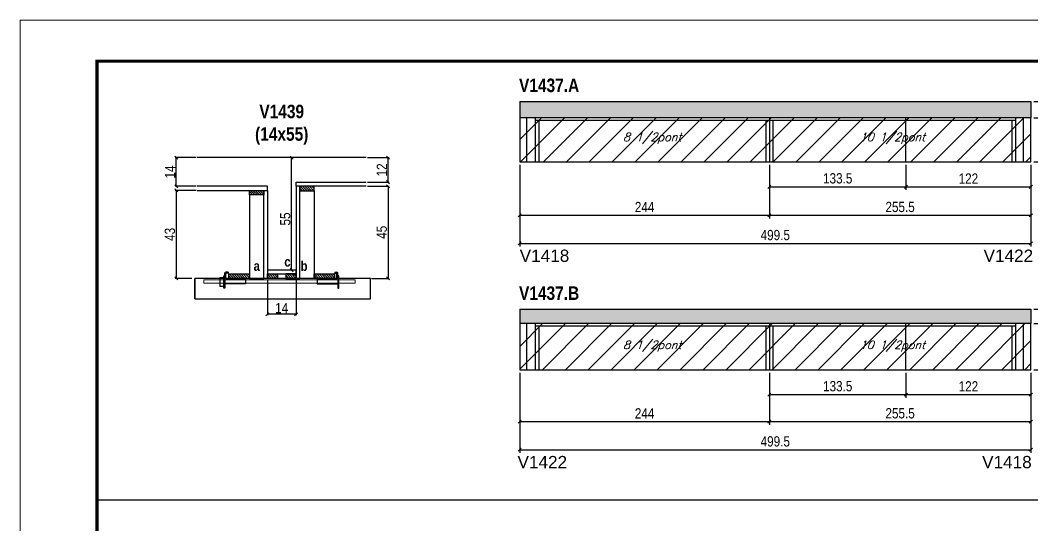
# Model space of a CAD drawing. Extents: x 3309 to 9563, y -2522 to 14608.
# Drawn here: x 4908 to 5897, y 6074 to 6568 of the extents above; entities that cross this region are included whole.
import ezdxf

# ---------------------------------------------------------------- set-up
doc = ezdxf.new("R2010")
doc.units = 0
doc.linetypes.add('DASHED', pattern=[0.75, 0.5, -0.25])
for name, color, linetype in [('5', 5, 'Continuous'), ('barrote', 251, 'Continuous'), ('COTA', 241, 'Continuous'), ('detalhes', 4, 'Continuous'), ('NOMENCLATURA', 7, 'Continuous'), ('Painéis', 200, 'Continuous'), ('presilha', 1, 'Continuous'), ('SARR_2.2x10', 60, 'Continuous'), ('SARR_2.2x7', 40, 'Continuous'), ('SARR_3.5x7', 81, 'Continuous'), ('texto', 7, 'Continuous')]:
    doc.layers.add(name, color=color, linetype=linetype)
for name, color, linetype, lineweight in [('CONCRETO', 251, 'Continuous', 25), ('Folhas', 255, 'Continuous', 9), ('Hachura', 251, 'Continuous', 9), ('SARRAFO DE PRESSAO', 251, 'DASHED', 9), ('SCO-___-LAJ', 2, 'Continuous', 0)]:
    doc.layers.add(name, color=color, linetype=linetype, lineweight=lineweight)
doc.styles.add('COTA TECNICA', font='techl___.ttf', dxfattribs={"height": 10})
doc.styles.add('COTA TECNICA 2X', font='techl___.ttf', dxfattribs={"height": 10})
doc.styles.add('Romans', font='romans.shx')
doc.styles.get("Standard").update_dxf_attribs({"font": 'arial.ttf'})
doc.styles.add('TECNICA', font='techb___.ttf', dxfattribs={"height": 10})
doc.dimstyles.new('PAINEL', dxfattribs={"dimtxt": 10, "dimasz": 3, "dimexe": 3, "dimexo": 3, "dimgap": 3, "dimtad": 1, "dimdec": 1, "dimzin": 12, "dimdsep": 46, "dimtxsty": 'COTA TECNICA', "dimblk1": 'OBLIQUE', "dimblk2": 'OBLIQUE', "dimsah": 1, "dimcen": 0.9, "dimclrd": 4, "dimclre": 4, "dimclrt": 240, "dimadec": 1, "dimazin": 3, "dimtfac": 1, "dimtdec": 1, "dimtmove": 0, "dimatfit": 3, "dimfxl": 1, "dimtolj": 1, "dimtzin": 12, "dimarcsym": 0})
doc.dimstyles.new('SECAO', dxfattribs={"dimscale": 0.333333, "dimtxt": 5, "dimasz": 9, "dimexe": 3, "dimexo": 3, "dimgap": 3, "dimtad": 1, "dimdec": 1, "dimlfac": 0.5, "dimzin": 12, "dimdsep": 46, "dimtxsty": 'COTA TECNICA 2X', "dimblk1": 'OBLIQUE', "dimblk2": 'OBLIQUE', "dimsah": 1, "dimcen": 0.9, "dimclrd": 4, "dimclre": 4, "dimclrt": 240, "dimadec": 1, "dimazin": 3, "dimtfac": 1, "dimtdec": 1, "dimtmove": 0, "dimatfit": 3, "dimfxl": 1, "dimtolj": 1, "dimtzin": 12, "dimarcsym": 0})

# ---------------------------------------------------------------- blocks, each defined once
blk = doc.blocks.new('9999999999')
at = {"layer": 'Folhas'}
blk.add_lwpolyline([(98138.98, 34190.21), (99623.98, 34190.21), (99623.98, 35240.21), (98138.98, 35240.21)], close=True, dxfattribs=at)
at = {"layer": 'Folhas', "color": 30, "const_width": 3}
blk.add_lwpolyline([(98213.98, 34230.21), (99583.98, 34230.21), (99583.98, 35200.21), (98213.98, 35200.21)], close=True, dxfattribs=at)
blk = doc.blocks.new('_Oblique')
at = {"color": 0, "linetype": 'ByBlock', "lineweight": -2}
blk.add_line((-0.5, -0.5), (0.5, 0.5), dxfattribs=at)
blk = doc.blocks.new('*D2500')
at = {"layer": 'COTA', "color": 4, "lineweight": -2, "transparency": 16777216}
for p, q in [((5149.42, 6314.62), (5149.42, 6279.53)), ((5177.42, 6314.62), (5177.42, 6279.53)), ((5177.42, 6280.53), (5149.42, 6280.53))]:
    blk.add_line(p, q, dxfattribs=at)
at = {"layer": 'Defpoints', "color": 0, "transparency": 16777216}
for p in [(5149.42, 6315.62), (5177.42, 6315.62), (5149.42, 6280.53)]:
    blk.add_point(p, dxfattribs=at)
at = {"layer": 'COTA', "color": 4, "lineweight": -2, "transparency": 16777216, "xscale": 3, "yscale": 3, "zscale": 3, "rotation": 180}
blk.add_blockref('_Oblique', (5149.42, 6280.53), dxfattribs=at)
at = {"layer": 'COTA', "color": 4, "lineweight": -2, "transparency": 16777216, "xscale": 3, "yscale": 3, "zscale": 3}
blk.add_blockref('_Oblique', (5177.42, 6280.53), dxfattribs=at)
at = {"layer": 'COTA', "color": 240, "transparency": 16777216, "insert": (5163.42, 6286.61), "char_height": 10, "attachment_point": 5, "style": 'COTA TECNICA 2X'}
blk.add_mtext('\\A1;14', dxfattribs=at)
blk = doc.blocks.new('PRESILHA METÁLICA 1')
at = {"layer": 'presilha'}
for p, q in [((6, 15.5), (7.5, 15.5)), ((6, -2.5), (6, 15.5)), ((7.5, 10.6), (7.5, 19.9)), ((7.5, 15.5), (7.5, -2.5)), ((12, 21), (8.6, 21)), ((9, 11.6), (9, 18.9)), ((12, 19.5), (9.6, 19.5)), ((12, 21), (12, 19.5)), ((0, 13), (6, 13)), ((0, 13), (0, 0)), ((6, 0), (0, 0)), ((6, 13), (6, 0)), ((37.5, 4.1), (7.5, 4.1)), ((37.5, 11), (9.6, 11)), ((37.5, 11), (37.5, 4.1)), ((7.5, -2.5), (6, -2.5))]:
    blk.add_line(p, q, dxfattribs=at)
for centre, radius, start, end in [((8.6, 19.9), 1.14, 90, 180), ((9.6, 18.9), 0.57, 90, 180), ((9.6, 11.6), 0.57, 180, 270)]:
    blk.add_arc(centre, radius, start, end, dxfattribs=at)
blk = doc.blocks.new('PRESILHA METÁLICA 2')
at = {"layer": 'presilha'}
for p, q in [((-5.2, 23.5), (-5.2, 22)), ((-5.2, 23.5), (-1.9, 23.5)), ((-5.2, 22), (-2.8, 22)), ((-2.2, 14.1), (-2.2, 21.4)), ((0.8, 18), (-0.8, 18)), ((-0.8, 18), (-0.8, 0)), ((-0.8, 14.6), (-0.8, 22.4)), ((0.8, 0), (0.8, 18)), ((-30.8, 13.5), (-30.8, 6.6)), ((-30.8, 13.5), (-2.8, 13.5)), ((-30.8, 6.6), (-0.8, 6.6)), ((-0.8, 0), (0.8, 0))]:
    blk.add_line(p, q, dxfattribs=at)
for centre, radius, start, end in [((-2.8, 21.4), 0.57, 0, 90), ((-1.9, 22.4), 1.14, 0, 90), ((-2.8, 14.1), 0.57, 270, 0)]:
    blk.add_arc(centre, radius, start, end, dxfattribs=at)
blk = doc.blocks.new('*D2501')
at = {"layer": 'COTA', "color": 4, "lineweight": -2, "transparency": 16777216}
for p, q in [((5079.73, 6401.62), (5059.38, 6401.62)), ((5060.38, 6401.62), (5060.38, 6315.62)), ((5075.61, 6315.62), (5059.38, 6315.62))]:
    blk.add_line(p, q, dxfattribs=at)
at = {"layer": 'Defpoints', "color": 0, "transparency": 16777216}
for p in [(5080.73, 6401.62), (5060.38, 6315.62), (5076.61, 6315.62)]:
    blk.add_point(p, dxfattribs=at)
at = {"layer": 'COTA', "color": 4, "lineweight": -2, "transparency": 16777216, "xscale": 3, "yscale": 3, "zscale": 3}
for p, rotation in [((5060.38, 6401.62), 90), ((5060.38, 6315.62), 270)]:
    blk.add_blockref('_Oblique', p, dxfattribs=dict(at, rotation=rotation))
at = {"layer": 'COTA', "color": 240, "transparency": 16777216, "insert": (5054.16, 6358.62), "char_height": 10, "attachment_point": 5, "rotation": 90, "style": 'COTA TECNICA 2X'}
blk.add_mtext('\\A1;43', dxfattribs=at)
blk = doc.blocks.new('*D2502')
at = {"layer": 'COTA', "color": 4, "lineweight": -2, "transparency": 16777216}
for p, q in [((5247.12, 6405.62), (5268.34, 6405.62)), ((5267.34, 6405.62), (5267.34, 6315.62)), ((5251.24, 6315.62), (5268.34, 6315.62))]:
    blk.add_line(p, q, dxfattribs=at)
at = {"layer": 'Defpoints', "color": 0, "transparency": 16777216}
for p in [(5246.12, 6405.62), (5250.24, 6315.62), (5267.34, 6315.62)]:
    blk.add_point(p, dxfattribs=at)
at = {"layer": 'COTA', "color": 4, "lineweight": -2, "transparency": 16777216, "xscale": 3, "yscale": 3, "zscale": 3}
for p, rotation in [((5267.34, 6405.62), 90), ((5267.34, 6315.62), 270)]:
    blk.add_blockref('_Oblique', p, dxfattribs=dict(at, rotation=rotation))
at = {"layer": 'COTA', "color": 240, "transparency": 16777216, "insert": (5261.23, 6360.62), "char_height": 10, "attachment_point": 5, "rotation": 90, "style": 'COTA TECNICA 2X'}
blk.add_mtext('\\A1;45', dxfattribs=at)
blk = doc.blocks.new('*D2503')
at = {"layer": 'COTA', "color": 4, "lineweight": -2, "transparency": 16777216}
for p, q in [((5176.42, 6433.62), (5172.03, 6433.62)), ((5173.03, 6323.62), (5173.03, 6433.62)), ((5176.42, 6323.62), (5172.03, 6323.62))]:
    blk.add_line(p, q, dxfattribs=at)
at = {"layer": 'Defpoints', "color": 0, "transparency": 16777216}
for p in [(5173.03, 6433.62), (5177.42, 6433.62), (5177.42, 6323.62)]:
    blk.add_point(p, dxfattribs=at)
at = {"layer": 'COTA', "color": 4, "lineweight": -2, "transparency": 16777216, "xscale": 3, "yscale": 3, "zscale": 3}
for p, rotation in [((5173.03, 6433.62), 90), ((5173.03, 6323.62), 270)]:
    blk.add_blockref('_Oblique', p, dxfattribs=dict(at, rotation=rotation))
at = {"layer": 'COTA', "color": 240, "transparency": 16777216, "insert": (5166.92, 6373.62), "char_height": 10, "attachment_point": 5, "rotation": 90, "style": 'COTA TECNICA 2X'}
blk.add_mtext('\\A1;55', dxfattribs=at)
blk = doc.blocks.new('*D2504')
at = {"layer": 'COTA', "color": 4, "lineweight": -2, "transparency": 16777216}
for p, q in [((5247.12, 6433.62), (5268.34, 6433.62)), ((5267.34, 6409.62), (5267.34, 6433.62)), ((5247.12, 6409.62), (5268.34, 6409.62))]:
    blk.add_line(p, q, dxfattribs=at)
at = {"layer": 'Defpoints', "color": 0, "transparency": 16777216}
for p in [(5246.12, 6433.62), (5267.34, 6433.62), (5246.12, 6409.62)]:
    blk.add_point(p, dxfattribs=at)
at = {"layer": 'COTA', "color": 4, "lineweight": -2, "transparency": 16777216, "xscale": 3, "yscale": 3, "zscale": 3}
for p, rotation in [((5267.34, 6433.62), 90), ((5267.34, 6409.62), 270)]:
    blk.add_blockref('_Oblique', p, dxfattribs=dict(at, rotation=rotation))
at = {"layer": 'COTA', "color": 240, "transparency": 16777216, "insert": (5261.28, 6421.62), "char_height": 10, "attachment_point": 5, "rotation": 90, "style": 'COTA TECNICA 2X'}
blk.add_mtext('\\A1;12', dxfattribs=at)
blk = doc.blocks.new('*D2511')
at = {"layer": 'COTA', "color": 4, "lineweight": -2, "transparency": 16777216}
for p, q in [((5079.73, 6433.62), (5059.38, 6433.62)), ((5060.38, 6405.62), (5060.38, 6433.62)), ((5079.73, 6405.62), (5059.38, 6405.62))]:
    blk.add_line(p, q, dxfattribs=at)
at = {"layer": 'Defpoints', "color": 0, "transparency": 16777216}
for p in [(5060.38, 6433.62), (5080.73, 6433.62), (5080.73, 6405.62)]:
    blk.add_point(p, dxfattribs=at)
at = {"layer": 'COTA', "color": 4, "lineweight": -2, "transparency": 16777216, "xscale": 3, "yscale": 3, "zscale": 3}
for p, rotation in [((5060.38, 6433.62), 90), ((5060.38, 6405.62), 270)]:
    blk.add_blockref('_Oblique', p, dxfattribs=dict(at, rotation=rotation))
at = {"layer": 'COTA', "color": 240, "transparency": 16777216, "insert": (5054.3, 6419.62), "char_height": 10, "attachment_point": 5, "rotation": 90, "style": 'COTA TECNICA 2X'}
blk.add_mtext('\\A1;14', dxfattribs=at)
blk = doc.blocks.new('*D2505')
at = {"layer": 'COTA', "color": 4, "lineweight": -2, "transparency": 16777216}
for p, q in [((5396.09, 6426.46), (5396.09, 6346.77)), ((5895.59, 6426.46), (5895.59, 6346.77)), ((5396.09, 6349.77), (5895.59, 6349.77))]:
    blk.add_line(p, q, dxfattribs=at)
at = {"layer": 'Defpoints', "color": 0, "transparency": 16777216}
for p in [(5396.09, 6429.46), (5895.59, 6429.46), (5895.59, 6349.77)]:
    blk.add_point(p, dxfattribs=at)
at = {"layer": 'COTA', "color": 4, "lineweight": -2, "transparency": 16777216, "xscale": 3, "yscale": 3, "zscale": 3, "rotation": 180}
blk.add_blockref('_Oblique', (5396.09, 6349.77), dxfattribs=at)
at = {"layer": 'COTA', "color": 4, "lineweight": -2, "transparency": 16777216, "xscale": 3, "yscale": 3, "zscale": 3}
blk.add_blockref('_Oblique', (5895.59, 6349.77), dxfattribs=at)
at = {"layer": 'COTA', "color": 240, "transparency": 16777216, "insert": (5645.84, 6357.91), "char_height": 10, "attachment_point": 5, "style": 'COTA TECNICA'}
blk.add_mtext('\\A1;499.5', dxfattribs=at)
blk = doc.blocks.new('*D2506')
at = {"layer": 'COTA', "color": 4, "lineweight": -2, "transparency": 16777216}
for p, q in [((5396.09, 6426.46), (5396.09, 6374.25)), ((5640.09, 6426.46), (5640.09, 6374.25)), ((5396.09, 6377.25), (5640.09, 6377.25))]:
    blk.add_line(p, q, dxfattribs=at)
at = {"layer": 'Defpoints', "color": 0, "transparency": 16777216}
for p in [(5396.09, 6429.46), (5640.09, 6429.46), (5640.09, 6377.25)]:
    blk.add_point(p, dxfattribs=at)
at = {"layer": 'COTA', "color": 4, "lineweight": -2, "transparency": 16777216, "xscale": 3, "yscale": 3, "zscale": 3, "rotation": 180}
blk.add_blockref('_Oblique', (5396.09, 6377.25), dxfattribs=at)
at = {"layer": 'COTA', "color": 4, "lineweight": -2, "transparency": 16777216, "xscale": 3, "yscale": 3, "zscale": 3}
blk.add_blockref('_Oblique', (5640.09, 6377.25), dxfattribs=at)
at = {"layer": 'COTA', "color": 240, "transparency": 16777216, "insert": (5518.09, 6385.32), "char_height": 10, "attachment_point": 5, "style": 'COTA TECNICA'}
blk.add_mtext('\\A1;244', dxfattribs=at)
blk = doc.blocks.new('*D2507')
at = {"layer": 'COTA', "color": 4, "lineweight": -2, "transparency": 16777216}
for p, q in [((5640.09, 6426.46), (5640.09, 6374.25)), ((5895.59, 6426.46), (5895.59, 6374.25)), ((5640.09, 6377.25), (5895.59, 6377.25))]:
    blk.add_line(p, q, dxfattribs=at)
at = {"layer": 'Defpoints', "color": 0, "transparency": 16777216}
for p in [(5640.09, 6429.46), (5895.59, 6429.46), (5895.59, 6377.25)]:
    blk.add_point(p, dxfattribs=at)
at = {"layer": 'COTA', "color": 4, "lineweight": -2, "transparency": 16777216, "xscale": 3, "yscale": 3, "zscale": 3, "rotation": 180}
blk.add_blockref('_Oblique', (5640.09, 6377.25), dxfattribs=at)
at = {"layer": 'COTA', "color": 4, "lineweight": -2, "transparency": 16777216, "xscale": 3, "yscale": 3, "zscale": 3}
blk.add_blockref('_Oblique', (5895.59, 6377.25), dxfattribs=at)
at = {"layer": 'COTA', "color": 240, "transparency": 16777216, "insert": (5767.84, 6385.36), "char_height": 10, "attachment_point": 5, "style": 'COTA TECNICA'}
blk.add_mtext('\\A1;255.5', dxfattribs=at)
blk = doc.blocks.new('*D2494')
at = {"layer": 'COTA', "color": 4, "lineweight": -2, "transparency": 16777216}
for p, q in [((5924.31, 6488.46), (5924.31, 6507.47)), ((5898.59, 6488.46), (5927.31, 6488.46)), ((5924.31, 6472.46), (5924.31, 6488.46)), ((5898.59, 6472.46), (5927.31, 6472.46))]:
    blk.add_line(p, q, dxfattribs=at)
at = {"layer": 'Defpoints', "color": 0, "transparency": 16777216}
for p in [(5895.59, 6488.46), (5924.31, 6488.46), (5895.59, 6472.46)]:
    blk.add_point(p, dxfattribs=at)
at = {"layer": 'COTA', "color": 4, "lineweight": -2, "transparency": 16777216, "xscale": 3, "yscale": 3, "zscale": 3}
for p, rotation in [((5924.31, 6488.46), 90), ((5924.31, 6472.46), 270)]:
    blk.add_blockref('_Oblique', p, dxfattribs=dict(at, rotation=rotation))
at = {"layer": 'COTA', "color": 240, "transparency": 16777216, "insert": (5916.21, 6499.47), "char_height": 10, "attachment_point": 5, "rotation": 90, "style": 'COTA TECNICA'}
blk.add_mtext('\\A1;16', dxfattribs=at)
blk = doc.blocks.new('*D2495')
at = {"layer": 'COTA', "color": 4, "lineweight": -2, "transparency": 16777216}
for p, q in [((5898.59, 6472.46), (5927.31, 6472.46)), ((5924.31, 6472.46), (5924.31, 6429.46)), ((5898.59, 6429.46), (5927.31, 6429.46))]:
    blk.add_line(p, q, dxfattribs=at)
at = {"layer": 'Defpoints', "color": 0, "transparency": 16777216}
for p in [(5895.59, 6472.46), (5895.59, 6429.46), (5924.31, 6429.46)]:
    blk.add_point(p, dxfattribs=at)
at = {"layer": 'COTA', "color": 4, "lineweight": -2, "transparency": 16777216, "xscale": 3, "yscale": 3, "zscale": 3}
for p, rotation in [((5924.31, 6472.46), 90), ((5924.31, 6429.46), 270)]:
    blk.add_blockref('_Oblique', p, dxfattribs=dict(at, rotation=rotation))
at = {"layer": 'COTA', "color": 240, "transparency": 16777216, "insert": (5916.09, 6450.96), "char_height": 10, "attachment_point": 5, "rotation": 90, "style": 'COTA TECNICA'}
blk.add_mtext('\\A1;43', dxfattribs=at)
blk = doc.blocks.new('*D2496')
at = {"layer": 'COTA', "color": 4, "lineweight": -2, "transparency": 16777216}
for p, q in [((5898.59, 6488.46), (5957.55, 6488.46)), ((5954.55, 6429.46), (5954.55, 6488.46)), ((5898.59, 6429.46), (5957.55, 6429.46))]:
    blk.add_line(p, q, dxfattribs=at)
at = {"layer": 'Defpoints', "color": 0, "transparency": 16777216}
for p in [(5895.59, 6488.46), (5954.55, 6488.46), (5895.59, 6429.46)]:
    blk.add_point(p, dxfattribs=at)
at = {"layer": 'COTA', "color": 4, "lineweight": -2, "transparency": 16777216, "xscale": 3, "yscale": 3, "zscale": 3}
for p, rotation in [((5954.55, 6488.46), 90), ((5954.55, 6429.46), 270)]:
    blk.add_blockref('_Oblique', p, dxfattribs=dict(at, rotation=rotation))
at = {"layer": 'COTA', "color": 240, "transparency": 16777216, "insert": (5946.41, 6458.96), "char_height": 10, "attachment_point": 5, "rotation": 90, "style": 'COTA TECNICA'}
blk.add_mtext('\\A1;59', dxfattribs=at)
blk = doc.blocks.new('*D2508')
at = {"layer": 'COTA', "color": 4, "lineweight": -2, "transparency": 16777216}
for p, q in [((5396.09, 6223.41), (5396.09, 6145.14)), ((5895.59, 6223.41), (5895.59, 6145.14)), ((5396.09, 6148.14), (5895.59, 6148.14))]:
    blk.add_line(p, q, dxfattribs=at)
at = {"layer": 'Defpoints', "color": 0, "transparency": 16777216}
for p in [(5396.09, 6226.41), (5895.59, 6226.41), (5895.59, 6148.14)]:
    blk.add_point(p, dxfattribs=at)
at = {"layer": 'COTA', "color": 4, "lineweight": -2, "transparency": 16777216, "xscale": 3, "yscale": 3, "zscale": 3, "rotation": 180}
blk.add_blockref('_Oblique', (5396.09, 6148.14), dxfattribs=at)
at = {"layer": 'COTA', "color": 4, "lineweight": -2, "transparency": 16777216, "xscale": 3, "yscale": 3, "zscale": 3}
blk.add_blockref('_Oblique', (5895.59, 6148.14), dxfattribs=at)
at = {"layer": 'COTA', "color": 240, "transparency": 16777216, "insert": (5645.84, 6156.28), "char_height": 10, "attachment_point": 5, "style": 'COTA TECNICA'}
blk.add_mtext('\\A1;499.5', dxfattribs=at)
blk = doc.blocks.new('*D2509')
at = {"layer": 'COTA', "color": 4, "lineweight": -2, "transparency": 16777216}
for p, q in [((5396.09, 6223.41), (5396.09, 6172.62)), ((5640.09, 6223.41), (5640.09, 6172.62)), ((5396.09, 6175.62), (5640.09, 6175.62))]:
    blk.add_line(p, q, dxfattribs=at)
at = {"layer": 'Defpoints', "color": 0, "transparency": 16777216}
for p in [(5396.09, 6226.41), (5640.09, 6226.41), (5640.09, 6175.62)]:
    blk.add_point(p, dxfattribs=at)
at = {"layer": 'COTA', "color": 4, "lineweight": -2, "transparency": 16777216, "xscale": 3, "yscale": 3, "zscale": 3, "rotation": 180}
blk.add_blockref('_Oblique', (5396.09, 6175.62), dxfattribs=at)
at = {"layer": 'COTA', "color": 4, "lineweight": -2, "transparency": 16777216, "xscale": 3, "yscale": 3, "zscale": 3}
blk.add_blockref('_Oblique', (5640.09, 6175.62), dxfattribs=at)
at = {"layer": 'COTA', "color": 240, "transparency": 16777216, "insert": (5518.09, 6183.69), "char_height": 10, "attachment_point": 5, "style": 'COTA TECNICA'}
blk.add_mtext('\\A1;244', dxfattribs=at)
blk = doc.blocks.new('*D2510')
at = {"layer": 'COTA', "color": 4, "lineweight": -2, "transparency": 16777216}
for p, q in [((5640.09, 6223.41), (5640.09, 6172.62)), ((5895.59, 6223.41), (5895.59, 6172.62)), ((5640.09, 6175.62), (5895.59, 6175.62))]:
    blk.add_line(p, q, dxfattribs=at)
at = {"layer": 'Defpoints', "color": 0, "transparency": 16777216}
for p in [(5640.09, 6226.41), (5895.59, 6226.41), (5895.59, 6175.62)]:
    blk.add_point(p, dxfattribs=at)
at = {"layer": 'COTA', "color": 4, "lineweight": -2, "transparency": 16777216, "xscale": 3, "yscale": 3, "zscale": 3, "rotation": 180}
blk.add_blockref('_Oblique', (5640.09, 6175.62), dxfattribs=at)
at = {"layer": 'COTA', "color": 4, "lineweight": -2, "transparency": 16777216, "xscale": 3, "yscale": 3, "zscale": 3}
blk.add_blockref('_Oblique', (5895.59, 6175.62), dxfattribs=at)
at = {"layer": 'COTA', "color": 240, "transparency": 16777216, "insert": (5767.84, 6183.73), "char_height": 10, "attachment_point": 5, "style": 'COTA TECNICA'}
blk.add_mtext('\\A1;255.5', dxfattribs=at)
blk = doc.blocks.new('*D2497')
at = {"layer": 'COTA', "color": 4, "lineweight": -2, "transparency": 16777216}
for p, q in [((5924.31, 6285.41), (5924.31, 6304.52)), ((5898.59, 6285.41), (5927.31, 6285.41)), ((5924.31, 6271.41), (5924.31, 6285.41)), ((5898.59, 6271.41), (5927.31, 6271.41))]:
    blk.add_line(p, q, dxfattribs=at)
at = {"layer": 'Defpoints', "color": 0, "transparency": 16777216}
for p in [(5895.59, 6285.41), (5924.31, 6285.41), (5895.59, 6271.41)]:
    blk.add_point(p, dxfattribs=at)
at = {"layer": 'COTA', "color": 4, "lineweight": -2, "transparency": 16777216, "xscale": 3, "yscale": 3, "zscale": 3}
for p, rotation in [((5924.31, 6285.41), 90), ((5924.31, 6271.41), 270)]:
    blk.add_blockref('_Oblique', p, dxfattribs=dict(at, rotation=rotation))
at = {"layer": 'COTA', "color": 240, "transparency": 16777216, "insert": (5916.24, 6296.46), "char_height": 10, "attachment_point": 5, "rotation": 90, "style": 'COTA TECNICA'}
blk.add_mtext('\\A1;14', dxfattribs=at)
blk = doc.blocks.new('*D2498')
at = {"layer": 'COTA', "color": 4, "lineweight": -2, "transparency": 16777216}
for p, q in [((5898.59, 6271.41), (5927.31, 6271.41)), ((5924.31, 6271.41), (5924.31, 6226.41)), ((5898.59, 6226.41), (5927.31, 6226.41))]:
    blk.add_line(p, q, dxfattribs=at)
at = {"layer": 'Defpoints', "color": 0, "transparency": 16777216}
for p in [(5895.59, 6271.41), (5895.59, 6226.41), (5924.31, 6226.41)]:
    blk.add_point(p, dxfattribs=at)
at = {"layer": 'COTA', "color": 4, "lineweight": -2, "transparency": 16777216, "xscale": 3, "yscale": 3, "zscale": 3}
for p, rotation in [((5924.31, 6271.41), 90), ((5924.31, 6226.41), 270)]:
    blk.add_blockref('_Oblique', p, dxfattribs=dict(at, rotation=rotation))
at = {"layer": 'COTA', "color": 240, "transparency": 16777216, "insert": (5916.2, 6248.91), "char_height": 10, "attachment_point": 5, "rotation": 90, "style": 'COTA TECNICA'}
blk.add_mtext('\\A1;45', dxfattribs=at)
blk = doc.blocks.new('*D2499')
at = {"layer": 'COTA', "color": 4, "lineweight": -2, "transparency": 16777216}
for p, q in [((5898.59, 6285.41), (5957.55, 6285.41)), ((5954.55, 6226.41), (5954.55, 6285.41)), ((5898.59, 6226.41), (5957.55, 6226.41))]:
    blk.add_line(p, q, dxfattribs=at)
at = {"layer": 'Defpoints', "color": 0, "transparency": 16777216}
for p in [(5895.59, 6285.41), (5954.55, 6285.41), (5895.59, 6226.41)]:
    blk.add_point(p, dxfattribs=at)
at = {"layer": 'COTA', "color": 4, "lineweight": -2, "transparency": 16777216, "xscale": 3, "yscale": 3, "zscale": 3}
for p, rotation in [((5954.55, 6285.41), 90), ((5954.55, 6226.41), 270)]:
    blk.add_blockref('_Oblique', p, dxfattribs=dict(at, rotation=rotation))
at = {"layer": 'COTA', "color": 240, "transparency": 16777216, "insert": (5946.41, 6255.91), "char_height": 10, "attachment_point": 5, "rotation": 90, "style": 'COTA TECNICA'}
blk.add_mtext('\\A1;59', dxfattribs=at)
blk = doc.blocks.new('*D2512')
at = {"layer": 'COTA', "color": 4, "lineweight": -2, "transparency": 16777216}
for p, q in [((5640.09, 6426.46), (5640.09, 6402.08)), ((5773.59, 6426.46), (5773.59, 6402.08)), ((5640.09, 6405.08), (5773.59, 6405.08))]:
    blk.add_line(p, q, dxfattribs=at)
at = {"layer": 'Defpoints', "color": 0, "transparency": 16777216}
for p in [(5640.09, 6429.46), (5773.59, 6429.46), (5773.59, 6405.08)]:
    blk.add_point(p, dxfattribs=at)
at = {"layer": 'COTA', "color": 4, "lineweight": -2, "transparency": 16777216, "xscale": 3, "yscale": 3, "zscale": 3, "rotation": 180}
blk.add_blockref('_Oblique', (5640.09, 6405.08), dxfattribs=at)
at = {"layer": 'COTA', "color": 4, "lineweight": -2, "transparency": 16777216, "xscale": 3, "yscale": 3, "zscale": 3}
blk.add_blockref('_Oblique', (5773.59, 6405.08), dxfattribs=at)
at = {"layer": 'COTA', "color": 240, "transparency": 16777216, "insert": (5706.84, 6413.3), "char_height": 10, "attachment_point": 5, "style": 'COTA TECNICA'}
blk.add_mtext('\\A1;133.5', dxfattribs=at)
blk = doc.blocks.new('*D2513')
at = {"layer": 'COTA', "color": 4, "lineweight": -2, "transparency": 16777216}
for p, q in [((5773.59, 6426.46), (5773.59, 6402.08)), ((5895.59, 6426.46), (5895.59, 6402.08)), ((5773.59, 6405.08), (5895.59, 6405.08))]:
    blk.add_line(p, q, dxfattribs=at)
at = {"layer": 'Defpoints', "color": 0, "transparency": 16777216}
for p in [(5773.59, 6429.46), (5895.59, 6429.46), (5895.59, 6405.08)]:
    blk.add_point(p, dxfattribs=at)
at = {"layer": 'COTA', "color": 4, "lineweight": -2, "transparency": 16777216, "xscale": 3, "yscale": 3, "zscale": 3, "rotation": 180}
blk.add_blockref('_Oblique', (5773.59, 6405.08), dxfattribs=at)
at = {"layer": 'COTA', "color": 4, "lineweight": -2, "transparency": 16777216, "xscale": 3, "yscale": 3, "zscale": 3}
blk.add_blockref('_Oblique', (5895.59, 6405.08), dxfattribs=at)
at = {"layer": 'COTA', "color": 240, "transparency": 16777216, "insert": (5834.59, 6413.14), "char_height": 10, "attachment_point": 5, "style": 'COTA TECNICA'}
blk.add_mtext('\\A1;122', dxfattribs=at)
blk = doc.blocks.new('*D2514')
at = {"layer": 'COTA', "color": 4, "lineweight": -2, "transparency": 16777216}
for p, q in [((5640.09, 6223.41), (5640.09, 6199.03)), ((5773.59, 6223.41), (5773.59, 6199.03)), ((5640.09, 6202.03), (5773.59, 6202.03))]:
    blk.add_line(p, q, dxfattribs=at)
at = {"layer": 'Defpoints', "color": 0, "transparency": 16777216}
for p in [(5640.09, 6226.41), (5773.59, 6226.41), (5773.59, 6202.03)]:
    blk.add_point(p, dxfattribs=at)
at = {"layer": 'COTA', "color": 4, "lineweight": -2, "transparency": 16777216, "xscale": 3, "yscale": 3, "zscale": 3, "rotation": 180}
blk.add_blockref('_Oblique', (5640.09, 6202.03), dxfattribs=at)
at = {"layer": 'COTA', "color": 4, "lineweight": -2, "transparency": 16777216, "xscale": 3, "yscale": 3, "zscale": 3}
blk.add_blockref('_Oblique', (5773.59, 6202.03), dxfattribs=at)
at = {"layer": 'COTA', "color": 240, "transparency": 16777216, "insert": (5706.84, 6210.25), "char_height": 10, "attachment_point": 5, "style": 'COTA TECNICA'}
blk.add_mtext('\\A1;133.5', dxfattribs=at)
blk = doc.blocks.new('*D2515')
at = {"layer": 'COTA', "color": 4, "lineweight": -2, "transparency": 16777216}
for p, q in [((5773.59, 6223.41), (5773.59, 6199.03)), ((5895.59, 6223.41), (5895.59, 6199.03)), ((5773.59, 6202.03), (5895.59, 6202.03))]:
    blk.add_line(p, q, dxfattribs=at)
at = {"layer": 'Defpoints', "color": 0, "transparency": 16777216}
for p in [(5773.59, 6226.41), (5895.59, 6226.41), (5895.59, 6202.03)]:
    blk.add_point(p, dxfattribs=at)
at = {"layer": 'COTA', "color": 4, "lineweight": -2, "transparency": 16777216, "xscale": 3, "yscale": 3, "zscale": 3, "rotation": 180}
blk.add_blockref('_Oblique', (5773.59, 6202.03), dxfattribs=at)
at = {"layer": 'COTA', "color": 4, "lineweight": -2, "transparency": 16777216, "xscale": 3, "yscale": 3, "zscale": 3}
blk.add_blockref('_Oblique', (5895.59, 6202.03), dxfattribs=at)
at = {"layer": 'COTA', "color": 240, "transparency": 16777216, "insert": (5834.59, 6210.09), "char_height": 10, "attachment_point": 5, "style": 'COTA TECNICA'}
blk.add_mtext('\\A1;122', dxfattribs=at)

msp = doc.modelspace()

# ---------------------------------------------------------------- hatches: boundary and pattern name
at = {"layer": 'COTA'}
h = msp.add_hatch(dxfattribs=at)
h.set_pattern_fill('AR-CONC', color=256, scale=0.03)
h.set_pattern_definition([(50, (-1593.31, -5729.007), (5.46554, -0.4781726), [0.5715, -6.2865]), (355, (-1593.31, -5729.007), (-1.0573026, 5.7317054), [0.4572, -5.0292175]), (100.451445, (-1592.8546, -5729.047), (4.4082374, 5.2535326), [0.4857003, -5.3427073]), (46.1842, (-1593.31, -5727.483), (8.1323712, -1.2612698), [0.85725, -9.42975]), (96.63556, (-1592.632, -5727.588), (7.122124, 7.4227837), [0.7285507, -8.0140682]), (351.18415, (-1593.31, -5727.483), (7.122124, 7.4227837), [0.685799, -7.543792]), (21, (-1592.548, -5727.864), (4.5484317, -3.067956), [0.5715, -6.2865]), (326, (-1592.548, -5727.864), (1.8540609, 5.525639), [0.4572, -5.0292]), (71.451445, (-1592.169, -5728.1197), (6.4024926, 2.457683), [0.4857003, -5.3426981]), (37.5, (-1593.31, -5729.007), (0.0926581, 2.53665117), [0, -4.96824, 0, -5.1054, 0, -5.04825]), (7.5, (-1593.31, -5729.007), (2.0045899, 3.00541724), [0, -2.91084, 0, -4.85394, 0, -1.92405]), (327.5, (-1595.0093, -5729.007), (4.06771786, -0.17186232), [0, -1.905, 0, -5.9436, 0, -7.8867]), (317.5, (-1595.7713, -5729.007), (4.4438754, 0.7627947), [0, -2.4765, 0, -3.94716, 0, -5.6007])])
h.paths.add_polyline_path([(5396.09, 6488.46), (5396.09, 6472.46), (5895.59, 6472.46), (5895.59, 6488.46)])
h = msp.add_hatch(dxfattribs=at)
h.set_pattern_fill('AR-CONC', color=256, scale=0.03)
h.set_pattern_definition([(50, (-1593.31, -5928.06), (5.46554, -0.4781726), [0.5715, -6.2865]), (355, (-1593.31, -5928.06), (-1.0573026, 5.7317054), [0.4572, -5.0292175]), (100.451445, (-1592.8546, -5928.0997), (4.4082374, 5.2535326), [0.4857003, -5.3427073]), (46.1842, (-1593.31, -5926.536), (8.1323712, -1.2612698), [0.85725, -9.42975]), (96.63556, (-1592.632, -5926.641), (7.122124, 7.4227837), [0.7285507, -8.0140682]), (351.18415, (-1593.31, -5926.536), (7.122124, 7.4227837), [0.685799, -7.543792]), (21, (-1592.548, -5926.917), (4.5484317, -3.067956), [0.5715, -6.2865]), (326, (-1592.548, -5926.917), (1.8540609, 5.525639), [0.4572, -5.0292]), (71.451445, (-1592.169, -5927.1725), (6.4024926, 2.457683), [0.4857003, -5.3426981]), (37.5, (-1593.31, -5928.0599), (0.0926581, 2.53665117), [0, -4.96824, 0, -5.1054, 0, -5.04825]), (7.5, (-1593.31, -5928.06), (2.0045899, 3.00541724), [0, -2.91084, 0, -4.85394, 0, -1.92405]), (327.5, (-1595.0093, -5928.0599), (4.06771786, -0.17186232), [0, -1.905, 0, -5.9436, 0, -7.8867]), (317.5, (-1595.7713, -5928.06), (4.4438754, 0.7627947), [0, -2.4765, 0, -3.94716, 0, -5.6007])])
h.paths.add_polyline_path([(5396.09, 6285.41), (5396.09, 6271.41), (5895.59, 6271.41), (5895.59, 6285.41)])
at = {"layer": 'Hachura', "linetype": 'ByBlock'}
h = msp.add_hatch(dxfattribs=at)
h.set_pattern_fill('ANSI31', color=256, scale=5)
h.paths.add_polyline_path([(5640.09, 6429.46), (5640.09, 6472.46), (5396.09, 6472.46), (5396.09, 6429.46)])
h.paths.add_polyline_path([(5773.59, 6429.46), (5773.59, 6472.46), (5640.09, 6472.46), (5640.09, 6429.46)])
h.paths.add_polyline_path([(5895.59, 6429.46), (5895.59, 6472.46), (5773.59, 6472.46), (5773.59, 6429.46)])
h.paths.add_polyline_path([(5895.59, 6226.41), (5895.59, 6271.41), (5773.59, 6271.41), (5773.59, 6226.41)])
h.paths.add_polyline_path([(5640.09, 6271.41), (5640.09, 6226.41), (5773.59, 6226.41), (5773.59, 6271.41)])
h.paths.add_polyline_path([(5396.09, 6271.41), (5396.09, 6226.41), (5640.09, 6226.41), (5640.09, 6271.41)])
at = {"layer": 'SARR_2.2x10'}
h = msp.add_hatch(dxfattribs=at)
h.set_pattern_fill('ANSI31', color=256, scale=0.5, angle=90)
h.set_pattern_definition([(135, (38305.3629, -117196.5457), (-1.122532015, -1.122532015), [])])
h.paths.add_polyline_path([(5111.82, 6320.02), (5111.82, 6315.62), (5131.82, 6315.62), (5131.82, 6320.02)])
h = msp.add_hatch(dxfattribs=at)
h.set_pattern_fill('ANSI31', color=256, scale=0.5, angle=90)
h.set_pattern_definition([(135, (38388.5629, -117196.5457), (-1.122532015, -1.122532015), [])])
h.paths.add_polyline_path([(5195.02, 6320.02), (5195.02, 6315.62), (5215.02, 6315.62), (5215.02, 6320.02)])
at = {"layer": 'SARR_2.2x7'}
h = msp.add_hatch(dxfattribs=at)
h.set_pattern_fill('ANSI31', color=256, scale=0.5, angle=90)
h.set_pattern_definition([(135, (38289.3629, -117110.9457), (-1.122532015, -1.122532015), [])])
h.paths.add_polyline_path([(5181.02, 6405.62), (5181.02, 6401.22), (5195.02, 6401.22), (5195.02, 6405.62)])
h = msp.add_hatch(dxfattribs=at)
h.set_pattern_fill('ANSI31', color=256, scale=0.5, angle=90)
h.set_pattern_definition([(135, (38319.3629, -117114.9457), (-1.122532015, -1.122532015), [])])
h.paths.add_polyline_path([(5145.82, 6401.62), (5145.82, 6397.22), (5131.82, 6397.22), (5131.82, 6401.62)])
h = msp.add_hatch(dxfattribs=at)
h.set_pattern_fill('ANSI31', color=256, scale=0.5, angle=90)
h.set_pattern_definition([(135, (38384.9629, -117196.5457), (-1.122532015, -1.122532015), [])])
h.paths.add_polyline_path([(5159.42, 6315.62), (5159.42, 6320.02), (5149.42, 6320.02), (5149.42, 6315.62)])
h = msp.add_hatch(dxfattribs=at)
h.set_pattern_fill('ANSI31', color=256, scale=0.5, angle=90)
h.set_pattern_definition([(135, (38374.9629, -117196.5457), (-1.122532015, -1.122532015), [])])
h.paths.add_polyline_path([(5167.42, 6320.02), (5167.42, 6315.62), (5177.42, 6315.62), (5177.42, 6320.02)])

# ---------------------------------------------------------------- linework, layer by layer
at = {"layer": 'barrote'}
msp.add_lwpolyline([(5078.37, 6295.62), (5250.29, 6295.62), (5250.29, 6315.62), (5078.37, 6315.62)], close=True, dxfattribs=at)
at = {"layer": 'CONCRETO', "linetype": 'Continuous'}
msp.add_line((5246.12, 6433.62), (5080.73, 6433.62), dxfattribs=at)
at = {"layer": 'COTA'}
for p, q in [((5396.09, 6488.46), (5396.09, 6472.46)), ((5396.09, 6488.46), (5895.59, 6488.46)), ((5895.59, 6488.46), (5895.59, 6472.46)), ((5396.09, 6285.41), (5396.09, 6271.41)), ((5396.09, 6285.41), (5895.59, 6285.41)), ((5895.59, 6285.41), (5895.59, 6271.41)), ((4982.87, 6099.33), (6352.87, 6099.33))]:
    msp.add_line(p, q, dxfattribs=at)
at = {"layer": 'detalhes', "color": 250}
msp.add_line((5078.37, 6295.62), (5078.37, 6315.62), dxfattribs=at)
at = {"layer": 'Painéis', "linetype": 'ByBlock'}
for p, q in [((5895.59, 6472.46), (5396.09, 6472.46)), ((5396.09, 6472.46), (5396.09, 6429.46)), ((5640.09, 6472.46), (5640.09, 6429.46)), ((5773.59, 6429.46), (5773.59, 6472.46)), ((5895.59, 6429.46), (5895.59, 6472.46)), ((5396.09, 6429.46), (5895.59, 6429.46)), ((5895.59, 6271.41), (5396.09, 6271.41)), ((5396.09, 6271.41), (5396.09, 6226.41)), ((5640.09, 6271.41), (5640.09, 6226.41)), ((5773.59, 6226.41), (5773.59, 6271.41)), ((5895.59, 6226.41), (5895.59, 6271.41)), ((5396.09, 6226.41), (5895.59, 6226.41))]:
    msp.add_line(p, q, dxfattribs=at)
at = {"layer": 'Painéis', "linetype": 'Continuous', "elevation": 0}
for points in [[(5080.73, 6401.62), (5149.42, 6401.62), (5149.42, 6405.62), (5080.73, 6405.62)], [(5246.12, 6405.62), (5177.42, 6405.62), (5177.42, 6409.62), (5246.12, 6409.62)]]:
    msp.add_lwpolyline(points, dxfattribs=at)
at = {"layer": 'Painéis', "linetype": 'Continuous'}
for points in [[(5181.02, 6315.62), (5181.02, 6405.62), (5177.42, 6405.62), (5177.42, 6315.62)], [(5145.82, 6315.62), (5145.82, 6401.62), (5149.42, 6401.62), (5149.42, 6315.62)], [(5177.42, 6323.62), (5149.42, 6323.62), (5149.42, 6320.02), (5177.42, 6320.02)]]:
    msp.add_lwpolyline(points, close=True, dxfattribs=at)
at = {"layer": 'SARR_2.2x10'}
for points in [[(5111.82, 6320.02), (5131.82, 6320.02), (5131.82, 6315.62), (5111.82, 6315.62)], [(5195.02, 6320.02), (5215.02, 6320.02), (5215.02, 6315.62), (5195.02, 6315.62)]]:
    msp.add_lwpolyline(points, close=True, dxfattribs=at)
at = {"layer": 'SARR_2.2x7', "linetype": 'Continuous'}
for p, q in [((5403.09, 6429.46), (5403.09, 6472.46)), ((5888.59, 6429.46), (5888.59, 6472.46)), ((5411.09, 6470.26), (5640.09, 6470.26)), ((5640.09, 6470.26), (5880.59, 6470.26)), ((5403.09, 6226.41), (5403.09, 6271.41)), ((5411.09, 6269.21), (5640.09, 6269.21)), ((5640.09, 6269.21), (5880.59, 6269.21)), ((5888.59, 6226.41), (5888.59, 6271.41))]:
    msp.add_line(p, q, dxfattribs=at)
at = {"layer": 'SARR_2.2x7', "elevation": 0}
for points in [[(5195.02, 6405.62), (5181.02, 6405.62), (5181.02, 6401.22), (5195.02, 6401.22)], [(5131.82, 6401.62), (5145.82, 6401.62), (5145.82, 6397.22), (5131.82, 6397.22)]]:
    msp.add_lwpolyline(points, close=True, dxfattribs=at)
at = {"layer": 'SARR_2.2x7'}
for points in [[(5149.42, 6320.02), (5159.42, 6320.02), (5159.42, 6315.62), (5149.42, 6315.62)], [(5177.42, 6320.02), (5167.42, 6320.02), (5167.42, 6315.62), (5177.42, 6315.62)]]:
    msp.add_lwpolyline(points, close=True, dxfattribs=at)
at = {"layer": 'SARR_3.5x7'}
for p, q in [((5411.09, 6472.46), (5411.09, 6429.46)), ((5880.59, 6472.46), (5880.59, 6429.46)), ((5414.59, 6470.26), (5414.59, 6429.46)), ((5636.59, 6470.26), (5636.59, 6429.46)), ((5643.59, 6470.26), (5643.59, 6429.46)), ((5877.09, 6470.26), (5877.09, 6429.46)), ((5411.09, 6271.41), (5411.09, 6226.41)), ((5414.59, 6269.21), (5414.59, 6226.41)), ((5636.59, 6269.21), (5636.59, 6226.41)), ((5643.59, 6269.21), (5643.59, 6226.41)), ((5877.09, 6269.21), (5877.09, 6226.41)), ((5880.59, 6271.41), (5880.59, 6226.41))]:
    msp.add_line(p, q, dxfattribs=at)
for points in [[(5145.82, 6397.22), (5131.82, 6397.22), (5131.82, 6315.62), (5145.82, 6315.62)], [(5181.02, 6401.22), (5195.02, 6401.22), (5195.02, 6315.62), (5181.02, 6315.62)]]:
    msp.add_lwpolyline(points, close=True, dxfattribs=at)
at = {"layer": 'SCO-___-LAJ', "color": 1}
msp.add_lwpolyline([(5087.37, 6314.29), (5235.21, 6314.29), (5235.21, 6311.09), (5087.37, 6311.09)], close=True, dxfattribs=at)

# ---------------------------------------------------------------- block references
at = {"layer": 'presilha', "xscale": 0.6666666666666666, "yscale": 0.6666666666666666, "zscale": 0.6666666666666666}
for name, p in [('PRESILHA METÁLICA 1', (5102.96, 6307.66)), ('PRESILHA METÁLICA 2', (5218.7, 6305.99))]:
    msp.add_blockref(name, p, dxfattribs=at)
at = {"layer": 'SARRAFO DE PRESSAO', "color": 6, "linetype": 'ByBlock'}
msp.add_blockref('9999999999', (-93231.11, -28672.37), dxfattribs=at)

# ---------------------------------------------------------------- texts
at = {"layer": '5', "linetype": 'Continuous'}
for s, rotation, p in [('V1418', 359.99996, (5396.03, 6331.76)), ('V1422', 359.99996, (5849.41, 6331.76)), ('V1422', 0.00004, (5393.9, 6130.13)), ('V1418', 0.00004, (5847.99, 6130.13))]:
    msp.add_text(s, height=12, rotation=rotation, dxfattribs=at).set_placement(p)
at = {"layer": 'detalhes', "style": 'TECNICA'}
for s, p in [('c', (5165.97, 6327.1)), ('a', (5135.95, 6322.99)), ('b', (5181.92, 6322.97))]:
    msp.add_text(s, height=9.6, dxfattribs=at).set_placement(p)
at = {"layer": 'NOMENCLATURA', "style": 'TECNICA'}
for s, p in [('V1437.A', (5395.37, 6497.65)), ('V1437.B', (5395.37, 6294.59))]:
    msp.add_text(s, height=13.2, dxfattribs=at).set_placement(p)
at = {"layer": 'NOMENCLATURA', "insert": (5163.42, 6485.32), "char_height": 13.2, "attachment_point": 2, "style": 'TECNICA'}
msp.add_mtext_dynamic_manual_height_columns('V1439\\P(14x55)', width=300.2766, gutter_width=1, heights=[0], dxfattribs=at)
at = {"layer": 'texto', "color": 2, "char_height": 8, "attachment_point": 5, "style": 'Romans'}
for s, insert in [('{\\Q19;\\C256;8 1/2pont}', (5525.59, 6452.46)), ('{\\Q19;\\C256;10 1/2pont}', (5760.34, 6452.46)), ('{\\Q19;\\C256;8 1/2pont}', (5525.59, 6249.41)), ('{\\Q19;\\C256;10 1/2pont}', (5760.34, 6249.41))]:
    msp.add_mtext(s, dxfattribs=dict(at, insert=insert))

# ---------------------------------------------------------------- dimensions: what is measured, and where the dimension line sits
at = {"layer": 'COTA'}
for base, p1, p2, angle, dimstyle, picture, middle in [((5924.31, 6488.46), (5895.59, 6472.46), (5895.59, 6488.46), 90, 'PAINEL', '*D2494', (5916.21, 6499.47)), ((5954.55, 6488.46), (5895.59, 6429.46), (5895.59, 6488.46), 90, 'PAINEL', '*D2496', (5946.41, 6458.96)), ((5924.31, 6429.46), (5895.59, 6472.46), (5895.59, 6429.46), 90, 'PAINEL', '*D2495', (5916.09, 6450.96)), ((5060.38, 6433.62), (5080.73, 6405.62), (5080.73, 6433.62), 90, 'SECAO', '*D2511', (5054.3, 6419.62)), ((5267.34, 6433.62), (5246.12, 6409.62), (5246.12, 6433.62), 90, 'SECAO', '*D2504', (5261.28, 6421.62)), ((5895.59, 6349.77), (5396.09, 6429.46), (5895.59, 6429.46), 180, 'PAINEL', '*D2505', (5645.84, 6357.91)), ((5060.38, 6315.62, 0), (5080.73, 6401.62), (5076.61, 6315.62, 0), 90, 'SECAO', '*D2501', (5054.16, 6358.62, 0)), ((5267.34, 6315.62, 0), (5246.12, 6405.62), (5250.24, 6315.62, 0), 90, 'SECAO', '*D2502', (5261.23, 6360.62, 0)), ((5924.31, 6285.41), (5895.59, 6271.41), (5895.59, 6285.41), 90, 'PAINEL', '*D2497', (5916.24, 6296.46)), ((5954.55, 6285.41), (5895.59, 6226.41), (5895.59, 6285.41), 90, 'PAINEL', '*D2499', (5946.41, 6255.91)), ((5924.31, 6226.41), (5895.59, 6271.41), (5895.59, 6226.41), 90, 'PAINEL', '*D2498', (5916.2, 6248.91)), ((5895.59, 6148.14), (5396.09, 6226.41), (5895.59, 6226.41), 180, 'PAINEL', '*D2508', (5645.84, 6156.28))]:
    dim = msp.add_linear_dim(base=base, p1=p1, p2=p2, angle=angle, dimstyle=dimstyle, dxfattribs=at)
    dim.commit()
    dim.dimension.update_dxf_attribs({"geometry": picture, "text_midpoint": middle})
for base, p1, p2, angle, picture, middle in [((5173.03, 6433.62), (5177.42, 6323.62), (5177.42, 6433.62), 90, '*D2503', (5173.03, 6373.62)), ((5149.42, 6280.53), (5177.42, 6315.62), (5149.42, 6315.62), 180, '*D2500', (5163.42, 6280.53))]:
    dim = msp.add_linear_dim(base=base, p1=p1, p2=p2, angle=angle, dimstyle='SECAO', dxfattribs=at)
    dim.commit()
    dim.dimension.update_dxf_attribs({"geometry": picture, "text_midpoint": middle, "dimtype": 160})
for base, p1, p2, picture, middle in [((5640.09, 6377.25), (5396.09, 6429.46), (5640.09, 6429.46), '*D2506', (5518.09, 6385.32)), ((5773.59, 6405.08), (5640.09, 6429.46), (5773.59, 6429.46), '*D2512', (5706.84, 6413.3)), ((5640.09, 6175.62), (5396.09, 6226.41), (5640.09, 6226.41), '*D2509', (5518.09, 6183.69)), ((5773.59, 6202.03), (5640.09, 6226.41), (5773.59, 6226.41), '*D2514', (5706.84, 6210.25))]:
    dim = msp.add_linear_dim(base=base, p1=p1, p2=p2, dimstyle='PAINEL', dxfattribs=at)
    dim.commit()
    dim.dimension.update_dxf_attribs({"geometry": picture, "text_midpoint": middle})
for base, p1, p2, picture, middle in [((5895.59, 6377.25), (5640.09, 6429.46), (5895.59, 6429.46), '*D2507', (5767.84, 6385.36)), ((5895.59, 6405.08), (5773.59, 6429.46), (5895.59, 6429.46), '*D2513', (5834.59, 6413.14)), ((5895.59, 6175.62), (5640.09, 6226.41), (5895.59, 6226.41), '*D2510', (5767.84, 6183.73)), ((5895.59, 6202.03), (5773.59, 6226.41), (5895.59, 6226.41), '*D2515', (5834.59, 6210.09))]:
    dim = msp.add_linear_dim(base=base, p1=p1, p2=p2, dimstyle='PAINEL', override={"dimtmove": 1}, dxfattribs=at)
    dim.commit()
    dim.dimension.update_dxf_attribs({"geometry": picture, "text_midpoint": middle})

doc.saveas('drawing.dxf')
